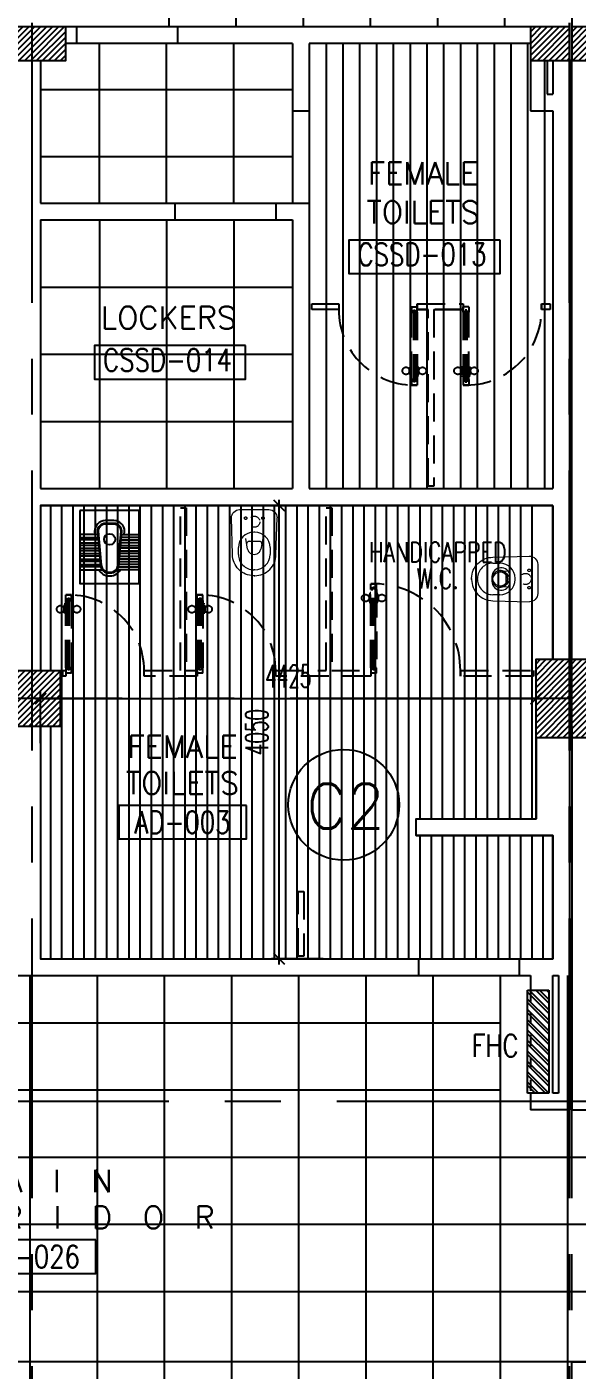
# Model space of a CAD drawing. Extents: x 417866.9 to 417960.2, y 43448 to 43538.2.
# Drawn here: x 417910.67 to 417915.58, y 43482.47 to 43494.47 of the extents above; entities that cross this region are included whole.
import ezdxf
from ezdxf.enums import TextEntityAlignment as Align

# ---------------------------------------------------------------- set-up
doc = ezdxf.new("R2010")
doc.units = 0
doc.header["$MEASUREMENT"] = 0
doc.header["$PDMODE"] = 3
doc.header["$PDSIZE"] = 0.1
for name, pattern in [('CENTERX2', [4, 2.5, -0.5, 0.5, -0.5]), ('HIDDEN', [0.375, 0.25, -0.125]), ('HIDDEN2', [0.1875, 0.125, -0.0625])]:
    doc.linetypes.add(name, pattern=pattern)
doc.layers.get('0').update_dxf_attribs({"linetype": 'CONTINUOUS'})
doc.layers.get('DEFPOINTS').update_dxf_attribs({"linetype": 'CONTINUOUS'})
for name, color, linetype in [('AXES', 11, 'CENTERX2'), ('CEILING', 4, 'CONTINUOUS'), ('ceiling-marker', 6, 'CONTINUOUS'), ('COL', 2, 'CONTINUOUS'), ('DIM', 4, 'CONTINUOUS'), ('DOOR', 4, 'CONTINUOUS'), ('EJ', 8, 'CONTINUOUS'), ('FHC', 2, 'CONTINUOUS'), ('FIX', 3, 'CONTINUOUS'), ('HAT', 8, 'CONTINUOUS'), ('PART', 9, 'CONTINUOUS'), ('RM-BOX', 11, 'CONTINUOUS'), ('RM-NAME', 11, 'CONTINUOUS'), ('RM-NO', 11, 'CONTINUOUS'), ('TXT', 2, 'CONTINUOUS'), ('WALL', 2, 'CONTINUOUS')]:
    doc.layers.add(name, color=color, linetype=linetype)
doc.layers.get('EJ').off()
doc.styles.add('ROMANS', font='ROMANS.shx', dxfattribs={"width": 0.6})
doc.dimstyles.new('STANDARD in', dxfattribs={"dimtxt": 0.2, "dimasz": 0.1, "dimexe": 0.07, "dimexo": 0.05, "dimgap": 0.1, "dimtad": 1, "dimdec": 0, "dimlfac": 1000, "dimzin": 0, "dimdsep": 46, "dimtxsty": 'ROMANS', "dimblk": 'ARCHTICK', "dimcen": 0.05, "dimdle": 0.05, "dimclrd": 4, "dimclre": 4, "dimclrt": 2, "dimadec": 0, "dimazin": 0, "dimtfac": 1, "dimtdec": 0, "dimtmove": 2, "dimatfit": 3, "dimldrblk": 'ARCHTICK', "dimfxl": 0, "dimtolj": 1, "dimtzin": 0, "dimarcsym": 0})

# ---------------------------------------------------------------- blocks, each defined once
blk = doc.blocks.new('*X76')
at = {"color": 0}
for p, q in [((215909, 32308), (216361, 32761)), ((215909, 32361), (216308, 32761)), ((215909, 32414), (216255, 32761)), ((215909, 32467), (216202, 32761)), ((215909, 32520), (216149, 32761)), ((215909, 32573), (216096, 32761)), ((215909, 32626), (216043, 32761)), ((215909, 32680), (215990, 32761)), ((215909, 32733), (215937, 32761)), ((215914, 32261), (216409, 32755)), ((215967, 32261), (216409, 32702)), ((216020, 32261), (216409, 32649)), ((216073, 32261), (216409, 32596)), ((216126, 32261), (216409, 32543)), ((216179, 32261), (216409, 32490)), ((216233, 32261), (216409, 32437)), ((216286, 32261), (216409, 32384)), ((216339, 32261), (216409, 32331)), ((216392, 32261), (216409, 32278))]:
    blk.add_line(p, q, dxfattribs=at)
blk = doc.blocks.new('RM1')
at = {"layer": 'RM-BOX'}
blk.add_lwpolyline([(570, -200), (-570, -200), (-570, -500), (570, -500)], close=True, dxfattribs=at)
at = {"layer": 'RM-NAME', "style": 'ROMANS'}
for tag, p in [('ROOMNAME1', (0, 324)), ('ROOMNAME2', (0, 0))]:
    blk.add_attdef(tag, text='', height=200, dxfattribs=at).set_placement(p, align=Align.MIDDLE)
at = {"layer": 'RM-NO', "style": 'ROMANS', "width": 0.8}
blk.add_attdef('ROOMNO', text='', height=200, dxfattribs=at).set_placement((0, -350), align=Align.MIDDLE)
blk = doc.blocks.new('C11')
at = {"layer": 'HAT'}
h = blk.add_hatch(dxfattribs=at)
h.set_pattern_fill('ANSI31', color=256, scale=300, style=0)
h.set_pattern_definition([(45, (-383765.23, -62181), (-26.5165043, 26.5165043), [])])
h.paths.add_polyline_path([(-20, 350), (-20, 700), (-320, 700), (-320, 350)])
h.paths.add_polyline_path([(-320, 0), (-20, 0), (-20, 350), (-320, 350)])
h = blk.add_hatch(dxfattribs=at)
h.set_pattern_fill('ANSI31', color=256, scale=300, style=0)
h.set_pattern_definition([(45, (-383445.23, -62181), (-26.5165043, 26.5165043), [])])
h.paths.add_polyline_path([(300, 350), (300, 700), (0, 700), (0, 350)])
h.paths.add_polyline_path([(0, 0), (300, 0), (300, 350), (0, 350)])
at = {"layer": 'COL'}
for points in [[(-20, 700), (-20, 0), (-320, 0), (-320, 700)], [(300, 700), (300, 0), (0, 0), (0, 700)]]:
    blk.add_lwpolyline(points, close=True, dxfattribs=at)
blk = doc.blocks.new('WC')
at = {"layer": 'FIX', "lineweight": 20}
for p, q in [((475, 141), (538, 141)), ((339, 5), (339, -5)), ((395, 76), (490, 60)), ((534, 24), (540, 0)), ((540, 0), (534, -24)), ((674, 5), (674, -5)), ((490, -60), (395, -76)), ((213, -204), (210, -204)), ((538, -141), (475, -141))]:
    blk.add_line(p, q, dxfattribs=at)
at = {"layer": 'FIX', "linetype": 'Continuous', "lineweight": 20}
blk.add_line((420, -47), (420, 45), dxfattribs=at)
at = {"layer": 'FIX', "lineweight": 20}
for points in [[(210, -204, -0.414214), (137, -131), (137, 0), (137, 131, -0.414214), (210, 204)], [(727, -5), (727, 5, 0.414214), (538, 194), (210, 204)], [(727, 5), (727, -5, -0.414214), (538, -194), (210, -204)]]:
    blk.add_lwpolyline(points, format="xyb", dxfattribs=at)
at = {"layer": 'FIX', "linetype": 'HIDDEN2', "lineweight": 20, "ltscale": 0.3}
blk.add_circle((245, 0), 49.8, dxfattribs=at)
at = {"layer": 'FIX', "linetype": 'HIDDEN', "lineweight": 20, "ltscale": 0.05}
for centre in [(213, 78), (213, -77)]:
    blk.add_circle(centre, 11.6, dxfattribs=at)
at = {"layer": 'FIX', "lineweight": 20}
for centre, radius, start, end in [((475, 5), 136, 90, 180), ((538, 5), 136, 360, 90), ((464, -18), 82, 51.0758, 71.504), ((473, -7), 68.2, 27.1532, 51.0758), ((475, -5), 136, 180, 270), ((464, 18), 82, 288.496, 308.9242), ((473, 7), 68.2, 308.9242, 332.8468), ((538, -5), 136, 270, 0)]:
    blk.add_arc(centre, radius, start, end, dxfattribs=at)
at = {"layer": 'FIX', "linetype": 'Continuous', "lineweight": 20}
for centre, start, end in [((443, 46), 88.3879, 182.3338), ((442, -46), 177.6662, 271.6121)]:
    blk.add_arc(centre, 22.3, start, end, dxfattribs=at)
blk = doc.blocks.new('AWC')
at = {"layer": 'FIX'}
for p, q in [((-726, 265), (-726, 66)), ((-700, 265), (-726, 265)), ((-700, 79), (-700, 265)), ((-678, 265), (-678, 82)), ((-652, 265), (-678, 265)), ((-652, 84), (-652, 265)), ((-630, 265), (-630, 86)), ((-604, 265), (-630, 265)), ((-604, 89), (-604, 265)), ((-582, 265), (-582, 91)), ((-556, 265), (-582, 265)), ((-556, 93), (-556, 265)), ((-534, 265), (-534, 95)), ((-508, 265), (-534, 265)), ((-508, 98), (-508, 265)), ((-486, 265), (-486, 100)), ((-460, 265), (-486, 265)), ((-460, 102), (-460, 265)), ((-438, 265), (-438, 104)), ((-412, 265), (-438, 265)), ((-412, 106), (-412, 265)), ((-384, 134), (-412, 131)), ((-825, 0), (-825, 0)), ((-780, 7), (-780, -7)), ((-755, 7), (-755, -7)), ((-748, 7), (-748, -7)), ((-382, 109), (-687, 81)), ((-312, -39), (-312, 39)), ((-287, -39), (-287, 39)), ((-726, -265), (-726, -66)), ((-700, -79), (-700, -265)), ((-687, -81), (-382, -109)), ((-678, -265), (-678, -82)), ((-652, -84), (-652, -265)), ((-630, -265), (-630, -86)), ((-604, -89), (-604, -265)), ((-582, -265), (-582, -91)), ((-556, -93), (-556, -265)), ((-534, -265), (-534, -95)), ((-508, -98), (-508, -265)), ((-486, -265), (-486, -100)), ((-460, -102), (-460, -265)), ((-438, -265), (-438, -104)), ((-412, -106), (-412, -265)), ((-412, -131), (-384, -134)), ((-700, -265), (-726, -265)), ((-652, -265), (-678, -265)), ((-604, -265), (-630, -265)), ((-556, -265), (-582, -265)), ((-508, -265), (-534, -265)), ((-460, -265), (-486, -265)), ((-412, -265), (-438, -265))]:
    blk.add_line(p, q, dxfattribs=at)
at = {"layer": 'FIX', "color": 32}
for p, q in [((-381, 102), (-686, 74)), ((-319, -39), (-319, 39)), ((-686, -74), (-381, -102))]:
    blk.add_line(p, q, dxfattribs=at)
at = {"layer": 'FIX'}
blk.add_lwpolyline([(-198, 265), (-848, 265), (-848, -265), (-198, -265)], close=True, dxfattribs=at)
at = {"layer": 'FIX', "color": 32}
blk.add_circle((-454, 0), 50, dxfattribs=at)
at = {"layer": 'FIX'}
for centre, radius, start, end in [((-382, 39), 95, 0, 90.1311), ((-680, 7), 100, 117.0426, 180), ((-680, 7), 75, 95.2114, 180), ((-382, 39), 70, 0, 90.1311), ((-680, -7), 100, 180, 242.9574), ((-680, -7), 75, 180, 264.7886), ((-382, -39), 95, 270, 0), ((-382, -39), 70, 270, 0)]:
    blk.add_arc(centre, radius, start, end, dxfattribs=at)
at = {"layer": 'FIX', "color": 32}
for centre, radius, start, end in [((-680, 7), 68, 95.2114, 180), ((-382, 39), 63, 0, 90.1311), ((-680, -7), 68, 180, 264.7886), ((-382, -39), 63, 270, 0)]:
    blk.add_arc(centre, radius, start, end, dxfattribs=at)
blk = doc.blocks.new('_ARCHTICK')
at = {"color": 0, "linetype": 'ByBlock', "const_width": 0.15}
blk.add_lwpolyline([(-0.5, -0.5), (0.5, 0.5)], dxfattribs=at)
blk = doc.blocks.new('*D221')
at = {"layer": 'DEFPOINTS', "color": 0}
for p in [(417915.217, 43488.474), (417910.792, 43488.025), (417915.217, 43487.762)]:
    blk.add_point(p, dxfattribs=at)
at = {"layer": 'DIM', "color": 4, "lineweight": -2}
for p, q in [((417910.792, 43488.075), (417910.792, 43488.544)), ((417915.217, 43487.812), (417915.217, 43488.544)), ((417910.742, 43488.474), (417915.267, 43488.474))]:
    blk.add_line(p, q, dxfattribs=at)
at = {"layer": 'DIM', "color": 4, "lineweight": -2, "xscale": 0.1, "yscale": 0.1, "zscale": 0.1, "rotation": 180}
blk.add_blockref('_ARCHTICK', (417910.792, 43488.474), dxfattribs=at)
at = {"layer": 'DIM', "color": 4, "lineweight": -2, "xscale": 0.1, "yscale": 0.1, "zscale": 0.1}
blk.add_blockref('_ARCHTICK', (417915.217, 43488.474), dxfattribs=at)
at = {"layer": 'DIM', "color": 2, "insert": (417913.004, 43488.674), "char_height": 0.2, "attachment_point": 5, "style": 'ROMANS'}
blk.add_mtext('\\A1;4425', dxfattribs=at)
blk = doc.blocks.new('*D222')
at = {"layer": 'DEFPOINTS', "color": 0}
for p in [(417912.923, 43490.199), (417913.079, 43490.199), (417913.365, 43486.149)]:
    blk.add_point(p, dxfattribs=at)
at = {"layer": 'DIM', "color": 4, "lineweight": -2}
for p, q in [((417913.029, 43490.199), (417912.853, 43490.199)), ((417912.923, 43486.099), (417912.923, 43490.249)), ((417913.315, 43486.149), (417912.853, 43486.149))]:
    blk.add_line(p, q, dxfattribs=at)
at = {"layer": 'DIM', "color": 4, "lineweight": -2, "xscale": 0.1, "yscale": 0.1, "zscale": 0.1}
for p, rotation in [((417912.923, 43490.199), 90), ((417912.923, 43486.149), 270)]:
    blk.add_blockref('_ARCHTICK', p, dxfattribs=dict(at, rotation=rotation))
at = {"layer": 'DIM', "color": 2, "insert": (417912.723, 43488.174), "char_height": 0.2, "attachment_point": 5, "rotation": 90, "style": 'ROMANS'}
blk.add_mtext('\\A1;4050', dxfattribs=at)

msp = doc.modelspace()

# ---------------------------------------------------------------- hatches: boundary and pattern name
at = {"layer": 'FHC', "linetype": 'ByBlock', "ltscale": 0.3}
h = msp.add_hatch(dxfattribs=at)
h.set_pattern_fill('ANSI32', color=11, scale=175, angle=90, style=0)
h.set_pattern_definition([(135, (417946.38262, 43252.75314), (-0.046403882, -0.046403882), []), (135, (417946.38262, 43252.78408), (-0.046403882, -0.046403882), [])])
h.paths.add_polyline_path([(417915.3316, 43485.8693), (417915.1416, 43485.8693), (417915.1416, 43484.9493), (417915.3316, 43484.9493)])
h.paths.add_polyline_path([(417915.7527, 43484.7367), (417915.3319, 43484.7367), (417915.3319, 43484.9992), (417915.7527, 43484.9992)], flags=9)
at = {"layer": 'HAT'}
h = msp.add_hatch(dxfattribs=at)
h.set_pattern_fill('ANSI31', color=256, scale=0.3, style=0)
h.set_pattern_definition([(45, (417552.171385, 43455.643322), (-0.0265165043, 0.0265165043), [])])
h.paths.add_polyline_path([(417910.7166, 43494.1743), (417910.7166, 43494.4743), (417910.4166, 43494.4743), (417910.4166, 43494.1743)])
h.paths.add_polyline_path([(417911.0166, 43494.1743), (417911.0166, 43494.4743), (417910.7166, 43494.4743), (417910.7166, 43494.1743)])
h = msp.add_hatch(dxfattribs=at)
h.set_pattern_fill('ANSI31', color=256, scale=0.3, style=0)
h.set_pattern_definition([(45, (417531.771385, 43455.643322), (-0.0265165043, 0.0265165043), [])])
h.paths.add_polyline_path([(417915.1666, 43494.1743), (417915.5166, 43494.1743), (417915.5166, 43494.4743), (417915.1666, 43494.4743)])
h = msp.add_hatch(dxfattribs=at)
h.set_pattern_fill('ANSI31', color=256, scale=0.3, style=0)
h.set_pattern_definition([(45, (417532.141385, 43455.643322), (-0.0265165043, 0.0265165043), [])])
h.paths.add_polyline_path([(417915.5366, 43494.1743), (417915.8866, 43494.1743), (417915.8866, 43494.4743), (417915.5366, 43494.4743)])

# ---------------------------------------------------------------- linework, layer by layer
at = {"layer": 'AXES'}
for p, q in [((417910.7166, 43460.01), (417910.7166, 43537.5491)), ((417915.5166, 43460.01), (417915.5166, 43537.1991)), ((417915.5366, 43460.01), (417915.5366, 43537.1991)), ((417959.1694, 43494.4743), (417889.6966, 43494.4743)), ((417959.5194, 43488.4743), (417889.6966, 43488.4743)), ((417947.9366, 43484.8743), (417873.4766, 43484.8743))]:
    msp.add_line(p, q, dxfattribs=at)
at = {"layer": 'CEILING'}
for p, q in [((417912.5366, 43508.8193), (417912.5366, 43494.4743)), ((417913.1366, 43508.8193), (417913.1366, 43494.4743)), ((417913.7366, 43508.8193), (417913.7366, 43494.4743)), ((417914.3366, 43508.8193), (417914.3366, 43494.4743)), ((417914.9366, 43508.8193), (417914.9366, 43494.4743)), ((417915.5366, 43508.8193), (417915.5366, 43494.4743)), ((417911.9366, 43497.9443), (417911.9366, 43494.4743)), ((417911.3166, 43492.8993), (417911.3166, 43494.3243)), ((417911.9166, 43492.8993), (417911.9166, 43494.3243)), ((417912.5166, 43492.8993), (417912.5166, 43494.3243)), ((417913.3416, 43494.3243), (417913.3416, 43490.3493)), ((417913.4916, 43494.3243), (417913.4916, 43490.3493)), ((417913.6416, 43494.3243), (417913.6416, 43490.3493)), ((417913.7916, 43494.3243), (417913.7916, 43490.3493)), ((417913.9416, 43494.3243), (417913.9416, 43490.3493)), ((417914.0916, 43494.3243), (417914.0916, 43490.3493)), ((417914.2416, 43494.3243), (417914.2416, 43490.3493)), ((417914.3916, 43494.3243), (417914.3916, 43490.3493)), ((417914.5416, 43494.3243), (417914.5416, 43490.3493)), ((417914.6916, 43494.3243), (417914.6916, 43490.3493)), ((417914.8416, 43494.3243), (417914.8416, 43490.3493)), ((417914.8416, 43494.3243), (417914.8416, 43490.3493)), ((417914.9916, 43494.3243), (417914.9916, 43490.3493)), ((417915.1416, 43494.3243), (417915.1416, 43490.3493)), ((417915.2916, 43494.1743), (417915.2916, 43490.3493)), ((417913.0416, 43493.9118), (417910.7916, 43493.9118)), ((417913.0416, 43493.3118), (417910.7916, 43493.3118)), ((417911.3166, 43492.7493), (417911.3166, 43490.3493)), ((417911.9166, 43492.7493), (417911.9166, 43490.3493)), ((417912.5166, 43492.7493), (417912.5166, 43490.3493)), ((417910.7916, 43492.1493), (417913.0416, 43492.1493)), ((417910.7916, 43491.5493), (417913.0416, 43491.5493)), ((417910.7916, 43490.9493), (417913.0416, 43490.9493)), ((417910.8791, 43490.1993), (417910.8791, 43488.7243)), ((417910.9791, 43490.1993), (417910.9791, 43486.1493)), ((417911.0791, 43490.1993), (417911.0791, 43486.1493)), ((417911.1791, 43490.1993), (417911.1791, 43486.1493)), ((417911.2791, 43490.1993), (417911.2791, 43486.1493)), ((417911.3791, 43490.1993), (417911.3791, 43486.1493)), ((417911.4791, 43490.1993), (417911.4791, 43486.1493)), ((417911.5791, 43490.1993), (417911.5791, 43486.1493)), ((417911.6791, 43490.1993), (417911.6791, 43486.1493)), ((417911.7791, 43490.1993), (417911.7791, 43486.1493)), ((417911.8791, 43490.1993), (417911.8791, 43486.1493)), ((417911.9791, 43490.1993), (417911.9791, 43486.1493)), ((417912.0791, 43490.1993), (417912.0791, 43486.1493)), ((417912.1791, 43490.1993), (417912.1791, 43486.1493)), ((417912.2791, 43490.1993), (417912.2791, 43486.1493)), ((417912.3791, 43490.1993), (417912.3791, 43486.1493)), ((417912.4791, 43490.1993), (417912.4791, 43486.1493)), ((417912.5791, 43490.1993), (417912.5791, 43486.1493)), ((417912.6791, 43490.1993), (417912.6791, 43486.1493)), ((417912.7791, 43490.1993), (417912.7791, 43486.1493)), ((417912.8791, 43490.1993), (417912.8791, 43486.1493)), ((417912.9791, 43490.1993), (417912.9791, 43486.1493)), ((417913.0791, 43490.1993), (417913.0791, 43486.1493)), ((417913.1791, 43490.1993), (417913.1791, 43486.1493)), ((417913.2791, 43490.1993), (417913.2791, 43486.1493)), ((417913.3791, 43490.1993), (417913.3791, 43486.1493)), ((417913.4791, 43490.1993), (417913.4791, 43486.1493)), ((417913.5791, 43490.1993), (417913.5791, 43486.1493)), ((417913.6791, 43490.1993), (417913.6791, 43486.1493)), ((417913.7791, 43490.1993), (417913.7791, 43486.1493)), ((417913.8791, 43490.1993), (417913.8791, 43486.1493)), ((417913.9791, 43490.1993), (417913.9791, 43486.1493)), ((417914.0791, 43490.1993), (417914.0791, 43486.1493)), ((417914.1791, 43490.1993), (417914.1791, 43487.3993)), ((417914.2791, 43490.1993), (417914.2791, 43487.3993)), ((417914.3791, 43490.1993), (417914.3791, 43487.3993)), ((417914.4791, 43490.1993), (417914.4791, 43487.3993)), ((417914.5791, 43490.1993), (417914.5791, 43487.3993)), ((417914.6791, 43490.1993), (417914.6791, 43487.3993)), ((417914.7791, 43490.1993), (417914.7791, 43487.3993)), ((417914.8791, 43490.1993), (417914.8791, 43487.3993)), ((417914.9791, 43490.1993), (417914.9791, 43487.3993)), ((417915.0791, 43490.1993), (417915.0791, 43487.3993)), ((417915.1791, 43490.1993), (417915.1791, 43487.3993)), ((417910.8791, 43488.2243), (417910.8791, 43486.1493)), ((417910.8791, 43488.2243), (417910.8791, 43486.1493)), ((417914.1791, 43487.2493), (417914.1791, 43486.1493)), ((417914.2791, 43487.2493), (417914.2791, 43486.1493)), ((417914.3791, 43487.2493), (417914.3791, 43486.1493)), ((417914.4791, 43487.2493), (417914.4791, 43486.1493)), ((417914.5791, 43487.2493), (417914.5791, 43486.1493)), ((417914.6791, 43487.2493), (417914.6791, 43486.1493)), ((417914.7791, 43487.2493), (417914.7791, 43486.1493)), ((417914.8791, 43487.2493), (417914.8791, 43486.1493)), ((417914.9791, 43487.2493), (417914.9791, 43486.1493)), ((417915.0791, 43487.2493), (417915.0791, 43486.1493)), ((417915.1791, 43487.2493), (417915.1791, 43486.1493)), ((417915.2791, 43487.2493), (417915.2791, 43486.1493)), ((417910.6966, 43485.9993), (417910.6966, 43481.5993)), ((417911.2966, 43485.9993), (417911.2966, 43481.5993)), ((417911.8966, 43485.9993), (417911.8966, 43481.6243)), ((417912.4966, 43485.9993), (417912.4966, 43481.6243)), ((417913.0966, 43485.9993), (417913.0966, 43481.6243)), ((417913.6966, 43485.9993), (417913.6966, 43481.6243)), ((417914.2966, 43485.9993), (417914.2966, 43481.5993)), ((417914.8966, 43485.9993), (417914.8966, 43481.5993)), ((417915.4966, 43485.9993), (417915.4966, 43481.6243)), ((417914.8966, 43485.5745), (417905.8966, 43485.5745)), ((417914.8966, 43484.9745), (417905.8966, 43484.9745)), ((417929.8616, 43484.3745), (417902.697, 43484.3745)), ((417929.8616, 43483.7745), (417902.697, 43483.7745)), ((417929.8616, 43483.1745), (417902.697, 43483.1745)), ((417929.8616, 43482.5493), (417905.7466, 43482.5493))]:
    msp.add_line(p, q, dxfattribs=at)
msp.add_lwpolyline([(417915.3666, 43490.1993), (417910.7916, 43490.1993), (417910.7916, 43488.7243), (417910.9666, 43488.7243), (417910.9666, 43488.2243), (417910.7916, 43488.2243), (417910.7916, 43486.1493), (417915.3666, 43486.1493), (417915.3666, 43487.2493), (417914.1466, 43487.2493), (417914.1466, 43487.3993), (417915.2166, 43487.3993), (417915.2166, 43488.8243), (417915.3666, 43488.8243)], close=True, dxfattribs=at)
at = {"layer": 'ceiling-marker', "color": 2}
msp.add_circle((417913.4992, 43487.5247), 0.4949, dxfattribs=at)
at = {"layer": 'COL'}
for points in [[(417911.0166, 43494.4743), (417910.4166, 43494.4743), (417910.4166, 43494.1743), (417911.0166, 43494.1743)], [(417915.1666, 43494.4743), (417915.1666, 43494.1743), (417915.5166, 43494.1743), (417915.5166, 43494.4743)], [(417915.5366, 43494.4743), (417915.5366, 43494.1743), (417915.8866, 43494.1743), (417915.8866, 43494.4743)], [(417910.9666, 43488.7243), (417910.9666, 43488.2243), (417910.4666, 43488.2243), (417910.4666, 43488.7243)]]:
    msp.add_lwpolyline(points, close=True, dxfattribs=at)
at = {"layer": 'DOOR', "color": 0}
msp.add_line((417915.5366, 43494.1743), (417915.5166, 43494.1743), dxfattribs=at)
at = {"layer": 'FHC', "linetype": 'ByBlock', "ltscale": 0.3}
for p, q in [((417915.1416, 43484.9493), (417915.1416, 43485.8693)), ((417915.1416, 43485.8693), (417915.3316, 43485.8693)), ((417915.3316, 43485.8693), (417915.3316, 43484.9493)), ((417915.3316, 43484.9493), (417915.1416, 43484.9493))]:
    msp.add_line(p, q, dxfattribs=at)
at = {"layer": 'FHC', "color": 250, "linetype": 'HIDDEN', "ltscale": 0.25}
msp.add_line((417915.1666, 43485.8683), (417915.1666, 43484.9505), dxfattribs=at)
at = {"layer": 'PART', "color": 11, "linetype": 'HIDDEN'}
for p, q in [((417913.4541, 43491.9993), (417913.4541, 43491.9493)), ((417914.1041, 43491.9743), (417914.1041, 43491.9243)), ((417914.1041, 43491.9743), (417914.1541, 43491.9743)), ((417914.1541, 43491.9993), (417914.5666, 43491.9993)), ((417914.1541, 43491.9993), (417914.1541, 43491.9493)), ((417914.1541, 43491.9243), (417914.1541, 43491.9743)), ((417914.5666, 43491.9993), (417914.5666, 43491.9493)), ((417914.5666, 43491.9243), (417914.5666, 43491.9743)), ((417914.6166, 43491.9743), (417914.5666, 43491.9743)), ((417914.6166, 43491.9743), (417914.6166, 43491.9243)), ((417915.2666, 43491.9993), (417915.2666, 43491.9493)), ((417914.1041, 43491.3243), (417914.1041, 43491.9243)), ((417914.1041, 43491.9243), (417914.1211, 43491.9243)), ((417914.1211, 43491.9243), (417914.1211, 43491.9443)), ((417914.1211, 43491.9443), (417914.1371, 43491.9443)), ((417914.1211, 43491.9243), (417914.1211, 43491.3243)), ((417914.1371, 43491.9443), (417914.1371, 43491.9243)), ((417914.1371, 43491.9243), (417914.1371, 43491.3243)), ((417914.1371, 43491.9243), (417914.1541, 43491.9243)), ((417914.1541, 43491.9493), (417914.2541, 43491.9493)), ((417914.1541, 43491.9243), (417914.1541, 43491.3243)), ((417914.3041, 43491.9493), (417914.5666, 43491.9493)), ((417914.5666, 43491.9243), (417914.5666, 43491.3243)), ((417914.5836, 43491.9243), (417914.5666, 43491.9243)), ((417914.5836, 43491.9443), (417914.5836, 43491.9243)), ((417914.5996, 43491.9443), (417914.5836, 43491.9443)), ((417914.5836, 43491.9243), (417914.5836, 43491.3243)), ((417914.5996, 43491.9243), (417914.5996, 43491.9443)), ((417914.5996, 43491.9243), (417914.5996, 43491.3243)), ((417914.6166, 43491.9243), (417914.5996, 43491.9243)), ((417914.6166, 43491.3243), (417914.6166, 43491.9243)), ((417914.0969, 43491.4341), (417914.0879, 43491.4341)), ((417914.0879, 43491.3693), (417914.0879, 43491.4341)), ((417914.0969, 43491.3693), (417914.0879, 43491.3693)), ((417914.0969, 43491.3693), (417914.0969, 43491.4341)), ((417914.1613, 43491.4341), (417914.1703, 43491.4341)), ((417914.1613, 43491.3693), (417914.1613, 43491.4341)), ((417914.1613, 43491.3693), (417914.1703, 43491.3693)), ((417914.1703, 43491.3693), (417914.1703, 43491.4341)), ((417914.5594, 43491.4341), (417914.5504, 43491.4341)), ((417914.5504, 43491.3693), (417914.5504, 43491.4341)), ((417914.5594, 43491.3693), (417914.5504, 43491.3693)), ((417914.5594, 43491.3693), (417914.5594, 43491.4341)), ((417914.6238, 43491.4341), (417914.6328, 43491.4341)), ((417914.6238, 43491.3693), (417914.6238, 43491.4341)), ((417914.6238, 43491.3693), (417914.6328, 43491.3693)), ((417914.6328, 43491.3693), (417914.6328, 43491.4341)), ((417914.1041, 43491.3567), (417914.0969, 43491.3567)), ((417914.0969, 43491.3467), (417914.0969, 43491.3567)), ((417914.1041, 43491.3467), (417914.0969, 43491.3467)), ((417914.1211, 43491.3243), (417914.1041, 43491.3243)), ((417914.1041, 43491.3243), (417914.1041, 43491.2743)), ((417914.1541, 43491.2743), (417914.1041, 43491.2743)), ((417914.1041, 43491.2743), (417914.1541, 43491.2743)), ((417914.1211, 43491.3243), (417914.1211, 43491.3043)), ((417914.1371, 43491.3043), (417914.1211, 43491.3043)), ((417914.1541, 43491.3243), (417914.1371, 43491.3243)), ((417914.1371, 43491.3243), (417914.1371, 43491.3043)), ((417914.1541, 43491.3567), (417914.1613, 43491.3567)), ((417914.1541, 43491.3467), (417914.1613, 43491.3467)), ((417914.1541, 43491.3243), (417914.1541, 43491.2743)), ((417914.1613, 43491.3467), (417914.1613, 43491.3567)), ((417914.5666, 43491.3567), (417914.5594, 43491.3567)), ((417914.5594, 43491.3467), (417914.5594, 43491.3567)), ((417914.5666, 43491.3467), (417914.5594, 43491.3467)), ((417914.5666, 43491.3243), (417914.5836, 43491.3243)), ((417914.5666, 43491.3243), (417914.5666, 43491.2743)), ((417914.5666, 43491.2743), (417914.6166, 43491.2743)), ((417914.6166, 43491.2743), (417914.5666, 43491.2743)), ((417914.5836, 43491.3243), (417914.5836, 43491.3043)), ((417914.5836, 43491.3043), (417914.5996, 43491.3043)), ((417914.5996, 43491.3243), (417914.6166, 43491.3243)), ((417914.5996, 43491.3243), (417914.5996, 43491.3043)), ((417914.6166, 43491.3567), (417914.6238, 43491.3567)), ((417914.6166, 43491.3467), (417914.6238, 43491.3467)), ((417914.6166, 43491.3243), (417914.6166, 43491.2743)), ((417914.6238, 43491.3467), (417914.6238, 43491.3567)), ((417913.7416, 43489.4993), (417913.7916, 43489.4993)), ((417913.7916, 43489.4993), (417913.7416, 43489.4993)), ((417913.7416, 43489.4493), (417913.7416, 43489.4993)), ((417913.7416, 43488.7493), (417913.7416, 43489.4493)), ((417913.7416, 43489.4493), (417913.7586, 43489.4493)), ((417913.7586, 43489.4693), (417913.7746, 43489.4693)), ((417913.7586, 43489.4493), (417913.7586, 43489.4693)), ((417913.7586, 43488.7493), (417913.7586, 43489.4493)), ((417913.7746, 43489.4493), (417913.7746, 43489.4693)), ((417913.7746, 43488.7493), (417913.7746, 43489.4493)), ((417913.7746, 43489.4493), (417913.7916, 43489.4493)), ((417913.7916, 43489.4493), (417913.7916, 43489.4993)), ((417913.7916, 43489.4493), (417913.7916, 43488.7493)), ((417911.0094, 43489.327), (417911.0094, 43489.317)), ((417911.0166, 43489.327), (417911.0094, 43489.327)), ((417911.0166, 43489.3993), (417911.0666, 43489.3993)), ((417911.0666, 43489.3993), (417911.0166, 43489.3993)), ((417911.0166, 43489.3493), (417911.0166, 43489.3993)), ((417911.0166, 43488.7493), (417911.0166, 43489.3493)), ((417911.0166, 43489.3493), (417911.0336, 43489.3493)), ((417911.0336, 43489.3693), (417911.0496, 43489.3693)), ((417911.0336, 43489.3493), (417911.0336, 43489.3693)), ((417911.0336, 43488.7493), (417911.0336, 43489.3493)), ((417911.0496, 43489.3493), (417911.0496, 43489.3693)), ((417911.0496, 43488.7493), (417911.0496, 43489.3493)), ((417911.0496, 43489.3493), (417911.0666, 43489.3493)), ((417911.0666, 43489.3493), (417911.0666, 43489.3993)), ((417911.0666, 43489.3493), (417911.0666, 43488.7493)), ((417911.0666, 43489.327), (417911.0738, 43489.327)), ((417911.0738, 43489.327), (417911.0738, 43489.317)), ((417912.1844, 43489.327), (417912.1844, 43489.317)), ((417912.1916, 43489.327), (417912.1844, 43489.327)), ((417912.1916, 43489.3993), (417912.2416, 43489.3993)), ((417912.2416, 43489.3993), (417912.1916, 43489.3993)), ((417912.1916, 43489.3493), (417912.1916, 43489.3993)), ((417912.1916, 43488.7493), (417912.1916, 43489.3493)), ((417912.1916, 43489.3493), (417912.2086, 43489.3493)), ((417912.2086, 43489.3693), (417912.2246, 43489.3693)), ((417912.2086, 43489.3493), (417912.2086, 43489.3693)), ((417912.2086, 43488.7493), (417912.2086, 43489.3493)), ((417912.2246, 43489.3493), (417912.2246, 43489.3693)), ((417912.2246, 43488.7493), (417912.2246, 43489.3493)), ((417912.2246, 43489.3493), (417912.2416, 43489.3493)), ((417912.2416, 43489.3493), (417912.2416, 43489.3993)), ((417912.2416, 43489.3493), (417912.2416, 43488.7493)), ((417912.2416, 43489.327), (417912.2488, 43489.327)), ((417912.2488, 43489.327), (417912.2488, 43489.317)), ((417913.7344, 43489.4044), (417913.7254, 43489.4044)), ((417913.7254, 43489.4044), (417913.7254, 43489.3396)), ((417913.7344, 43489.3396), (417913.7254, 43489.3396)), ((417913.7416, 43489.417), (417913.7344, 43489.417)), ((417913.7344, 43489.327), (417913.7344, 43489.417)), ((417913.7344, 43489.4044), (417913.7344, 43489.3396)), ((417913.7416, 43489.327), (417913.7344, 43489.327)), ((417913.7916, 43489.417), (417913.7988, 43489.417)), ((417913.7916, 43489.327), (417913.7988, 43489.327)), ((417913.7988, 43489.327), (417913.7988, 43489.417)), ((417913.7988, 43489.4044), (417913.8078, 43489.4044)), ((417913.7988, 43489.4044), (417913.7988, 43489.3396)), ((417913.7988, 43489.3396), (417913.8078, 43489.3396)), ((417913.8078, 43489.4044), (417913.8078, 43489.3396)), ((417911.0094, 43489.3044), (417911.0004, 43489.3044)), ((417911.0004, 43489.3044), (417911.0004, 43489.2396)), ((417911.0094, 43489.2396), (417911.0004, 43489.2396)), ((417911.0166, 43489.317), (417911.0094, 43489.317)), ((417911.0094, 43489.3044), (417911.0094, 43489.2396)), ((417911.0666, 43489.317), (417911.0738, 43489.317)), ((417911.0738, 43489.3044), (417911.0828, 43489.3044)), ((417911.0738, 43489.3044), (417911.0738, 43489.2396)), ((417911.0738, 43489.2396), (417911.0828, 43489.2396)), ((417911.0828, 43489.3044), (417911.0828, 43489.2396)), ((417912.1844, 43489.3044), (417912.1754, 43489.3044)), ((417912.1754, 43489.3044), (417912.1754, 43489.2396)), ((417912.1844, 43489.2396), (417912.1754, 43489.2396)), ((417912.1916, 43489.317), (417912.1844, 43489.317)), ((417912.1844, 43489.3044), (417912.1844, 43489.2396)), ((417912.2416, 43489.317), (417912.2488, 43489.317)), ((417912.2488, 43489.3044), (417912.2578, 43489.3044)), ((417912.2488, 43489.3044), (417912.2488, 43489.2396)), ((417912.2488, 43489.2396), (417912.2578, 43489.2396)), ((417912.2578, 43489.3044), (417912.2578, 43489.2396)), ((417911.0166, 43488.7493), (417911.0166, 43488.6993)), ((417911.0336, 43488.7493), (417911.0166, 43488.7493)), ((417911.0166, 43488.7243), (417911.0166, 43488.6743)), ((417911.0336, 43488.7293), (417911.0336, 43488.7493)), ((417911.0496, 43488.7293), (417911.0336, 43488.7293)), ((417911.0496, 43488.7493), (417911.0496, 43488.7293)), ((417911.0666, 43488.7493), (417911.0496, 43488.7493)), ((417911.0666, 43488.6993), (417911.0666, 43488.7493)), ((417912.1916, 43488.7493), (417912.1916, 43488.6993)), ((417912.2086, 43488.7493), (417912.1916, 43488.7493)), ((417912.2086, 43488.7293), (417912.2086, 43488.7493)), ((417912.2246, 43488.7293), (417912.2086, 43488.7293)), ((417912.2246, 43488.7493), (417912.2246, 43488.7293)), ((417912.2416, 43488.7493), (417912.2246, 43488.7493)), ((417912.2416, 43488.6993), (417912.2416, 43488.7493)), ((417913.7416, 43488.7493), (417913.7416, 43488.6993)), ((417913.7586, 43488.7493), (417913.7416, 43488.7493)), ((417913.7586, 43488.7293), (417913.7586, 43488.7493)), ((417913.7746, 43488.7293), (417913.7586, 43488.7293)), ((417913.7746, 43488.7493), (417913.7746, 43488.7293)), ((417913.7916, 43488.7493), (417913.7746, 43488.7493)), ((417913.7916, 43488.6993), (417913.7916, 43488.7493)), ((417914.5416, 43488.7244), (417914.5416, 43488.6744)), ((417911.0666, 43488.6993), (417911.0166, 43488.6993)), ((417912.2416, 43488.6993), (417912.1916, 43488.6993)), ((417913.7916, 43488.6993), (417913.7416, 43488.6993)), ((417913.0916, 43486.7493), (417913.1416, 43486.7493))]:
    msp.add_line(p, q, dxfattribs=at)
for points in [[(417913.2146, 43491.9993), (417913.4558, 43491.9993), (417913.4558, 43491.9493), (417913.2146, 43491.9493)], [(417914.1541, 43491.9993), (417914.5666, 43491.9993), (417914.5666, 43491.9493), (417914.3041, 43491.9493), (417914.3041, 43490.3723), (417914.2541, 43490.3723), (417914.2541, 43491.9493), (417914.1541, 43491.9493)], [(417915.2666, 43491.9993), (417915.3436, 43491.9993), (417915.3436, 43491.9493), (417915.2666, 43491.9493)], [(417912.0416, 43490.1763), (417912.0916, 43490.1763), (417912.0916, 43488.7243), (417912.1916, 43488.7243), (417912.1916, 43488.6743), (417911.7166, 43488.6743), (417911.7166, 43488.7243), (417912.0416, 43488.7243), (417912.0416, 43490.1763)], [(417913.3416, 43490.1763), (417913.3916, 43490.1763), (417913.3916, 43488.7243), (417913.7416, 43488.7243), (417913.7416, 43488.6743), (417912.8916, 43488.6743), (417912.8916, 43488.7243), (417913.3416, 43488.7243), (417913.3416, 43490.1763)], [(417910.9896, 43488.7243), (417911.0166, 43488.7243), (417911.0166, 43488.6743), (417910.9896, 43488.6743)], [(417914.5416, 43488.7243), (417915.1936, 43488.7243), (417915.1936, 43488.6743), (417914.5416, 43488.6743)], [(417913.0916, 43486.7493), (417913.1416, 43486.7493), (417913.1416, 43486.1723), (417913.0916, 43486.1723)]]:
    msp.add_lwpolyline(points, close=True, dxfattribs=at)
for centre in [(417914.0556, 43491.4017), (417914.2026, 43491.4017), (417914.5181, 43491.4017), (417914.6651, 43491.4017), (417913.6931, 43489.372), (417913.8401, 43489.372), (417910.9681, 43489.272), (417911.1151, 43489.272), (417912.1431, 43489.272), (417912.2901, 43489.272)]:
    msp.add_circle(centre, 0.0324, dxfattribs=at)
for centre, radius, start, end in [((417914.1291, 43491.9489), 0.675, 179.96077, 272.12255), ((417914.5916, 43491.9489), 0.675, 267.87745, 0.03923), ((417913.7666, 43488.7247), 0.775, 359.97019, 91.84857), ((417911.0416, 43488.7248), 0.675, 359.96077, 92.12255), ((417912.2166, 43488.7248), 0.675, 359.96077, 92.12255)]:
    msp.add_arc(centre, radius, start, end, dxfattribs=at)
at = {"layer": 'RM-BOX'}
for points in [[(417914.896, 43492.5698), (417913.5462, 43492.5698), (417913.5462, 43492.2698), (417914.896, 43492.2698)], [(417912.6226, 43491.6268), (417911.2728, 43491.6268), (417911.2728, 43491.3268), (417912.6226, 43491.3268)]]:
    msp.add_lwpolyline(points, close=True, dxfattribs=at)
at = {"layer": 'WALL'}
for p, q in [((417911.1166, 43494.4743), (417910.9666, 43494.4743)), ((417915.2666, 43494.4743), (417911.1166, 43494.4743)), ((417911.1166, 43494.3243), (417911.1166, 43494.4743)), ((417912.0166, 43494.3243), (417912.0166, 43494.4743)), ((417911.1166, 43494.3243), (417911.0166, 43494.3243)), ((417913.0416, 43494.3243), (417911.1166, 43494.3243)), ((417913.0416, 43494.3243), (417913.0416, 43492.8993)), ((417915.1666, 43494.3243), (417913.1916, 43494.3243)), ((417913.1916, 43494.3243), (417913.1916, 43492.8993)), ((417910.7916, 43494.1743), (417910.7916, 43492.8993)), ((417915.1666, 43494.1743), (417915.1666, 43493.7243)), ((417915.3166, 43494.1743), (417915.3166, 43493.8743)), ((417915.3666, 43494.1743), (417915.3666, 43493.8743)), ((417915.5166, 43494.1743), (417915.5166, 43488.7243)), ((417915.5366, 43488.7243), (417915.5366, 43494.1743)), ((417915.3166, 43493.8743), (417915.3666, 43493.8743)), ((417913.0416, 43493.7243), (417913.1916, 43493.7243)), ((417915.1666, 43493.7243), (417915.3666, 43493.7243)), ((417915.3666, 43493.7243), (417915.3666, 43490.3493)), ((417910.7916, 43492.8993), (417911.9916, 43492.8993)), ((417911.9916, 43492.8993), (417913.1916, 43492.8993)), ((417911.9916, 43492.8993), (417911.9916, 43492.7493)), ((417912.8916, 43492.8993), (417912.8916, 43492.7493)), ((417913.1916, 43492.8993), (417913.1916, 43490.3493)), ((417910.7916, 43492.7493), (417911.9916, 43492.7493)), ((417910.7916, 43492.7493), (417910.7916, 43490.3493)), ((417911.9916, 43492.7493), (417913.0416, 43492.7493)), ((417913.0416, 43492.7493), (417913.0416, 43490.3493)), ((417910.7916, 43490.3493), (417913.0416, 43490.3493)), ((417913.1916, 43490.3493), (417915.3666, 43490.3493)), ((417910.7916, 43490.1993), (417915.3666, 43490.1993)), ((417910.7916, 43490.1993), (417910.7916, 43488.7243)), ((417915.3666, 43490.1993), (417915.3666, 43488.8243)), ((417910.7916, 43488.2243), (417910.7916, 43486.1493)), ((417915.2166, 43488.1243), (417915.2166, 43487.3993)), ((417915.5166, 43488.2243), (417915.5166, 43485.9993)), ((417915.5166, 43488.2243), (417915.5166, 43484.7993)), ((417915.5366, 43488.2243), (417915.5366, 43484.7993)), ((417914.1466, 43487.3993), (417915.2166, 43487.3993)), ((417914.1466, 43487.2493), (417914.1466, 43487.3993)), ((417914.1466, 43487.2493), (417915.3666, 43487.2493)), ((417915.3666, 43487.2493), (417915.3666, 43486.1493)), ((417910.7916, 43486.1493), (417914.1666, 43486.1493)), ((417914.1666, 43486.1493), (417914.1666, 43485.9993)), ((417915.0666, 43486.1493), (417915.3666, 43486.1493)), ((417915.0666, 43486.1493), (417915.0666, 43485.9993)), ((417906.2166, 43485.9993), (417914.1666, 43485.9993)), ((417914.1666, 43485.9993), (417915.1666, 43485.9993)), ((417915.1666, 43485.9993), (417915.1666, 43485.8693)), ((417915.3666, 43484.9493), (417915.3666, 43485.9993)), ((417915.3666, 43485.9993), (417915.4166, 43485.9993)), ((417915.4166, 43485.9993), (417915.4166, 43484.9493)), ((417915.1666, 43484.9493), (417915.1666, 43484.7993)), ((417915.4166, 43484.9493), (417915.3666, 43484.9493)), ((417915.5166, 43484.7993), (417915.1666, 43484.7993)), ((417915.5366, 43484.7993), (417917.9116, 43484.7993)), ((417915.5366, 43481.5243), (417915.5366, 43482.5493)), ((417915.5366, 43482.5493), (417923.8616, 43482.5493))]:
    msp.add_line(p, q, dxfattribs=at)

# ---------------------------------------------------------------- block references
at = {"layer": 'EJ', "color": 2, "linetype": 'ByBlock', "xscale": 0.001000000047497451, "yscale": 0.0009999999892897904, "zscale": 0.001}
msp.add_blockref('C11', (417915.5366, 43488.1243), dxfattribs=at)
at = {"layer": 'HAT', "xscale": 0.001000000047497451, "yscale": 0.0009999999892897904, "zscale": 0.001}
msp.add_blockref('*X76', (417694.5581, 43455.9633), dxfattribs=at)
for p, values in [((417912.0596, 43487.7193), {'ROOMNO': 'AD-003', 'ROOMNAME2': 'TOILETS', 'ROOMNAME1': 'FEMALE'}), ((417910.7145, 43483.8389), {'ROOMNO': 'AD-026', 'ROOMNAME2': 'C  O  R  R  I  D  O  R', 'ROOMNAME1': 'M  A  I  N'})]:
    msp.add_blockref('RM1', p, dxfattribs=at).add_auto_attribs(values)
at = {"layer": 'WALL', "yscale": 0.0009999999892897904, "zscale": 0.001}
for name, p, xscale, rotation in [('WC', (417912.7001, 43490.2984), 0.0009999999892897904, 270), ('AWC', (417911.4081, 43490.3505), 0.0009999999892897904, 90), ('WC', (417915.3686, 43489.5423), 0.001000000047497451, 180)]:
    msp.add_blockref(name, p, dxfattribs=dict(at, xscale=xscale, rotation=rotation))

# ---------------------------------------------------------------- texts
at = {"layer": 'FHC', "style": 'ROMANS', "width": 0.8}
msp.add_text('FHC', height=0.2, dxfattribs=at).set_placement((417914.6424, 43485.2721))
at = {"layer": 'RM-NAME', "style": 'ROMANS'}
for s, p in [('FEMALE', (417914.2083, 43493.1656)), ('TOILETS', (417914.2083, 43492.8191)), ('LOCKERS', (417911.935, 43491.8761))]:
    msp.add_text(s, height=0.2, dxfattribs=at).set_placement(p, align=Align.MIDDLE)
at = {"layer": 'RM-NAME', "style": 'ROMANS', "width": 0.75}
for s, p in [('HANDICAPPED', (417914.3385, 43489.782)), ('W.C.', (417914.3385, 43489.5462))]:
    msp.add_text(s, height=0.18, dxfattribs=at).set_placement(p, align=Align.MIDDLE)
at = {"layer": 'RM-NO', "style": 'ROMANS', "width": 0.8}
for tag, p in [('CSSD-013', (417914.1988, 43492.442)), ('CSSD-014', (417911.9254, 43491.499))]:
    msp.add_attdef(tag, text='', height=0.2, dxfattribs=at).set_placement(p, align=Align.MIDDLE)
at = {"layer": 'TXT', "color": 6, "style": 'ROMANS'}
msp.add_text('C2', height=0.4, dxfattribs=at).set_placement((417913.1648, 43487.3123))

# ---------------------------------------------------------------- dimensions: what is measured, and where the dimension line sits
at = {"layer": 'DIM'}
dim = msp.add_linear_dim(base=(417912.9233, 43490.1993), p1=(417913.365, 43486.1493), p2=(417913.0791, 43490.1993), angle=90, dimstyle='STANDARD in', dxfattribs=at)
dim.commit()
dim.dimension.update_dxf_attribs({"geometry": '*D222', "text_midpoint": (417912.7233, 43488.1743)})
dim = msp.add_linear_dim(base=(417915.2166, 43488.4743), p1=(417910.7916, 43488.0246), p2=(417915.2166, 43487.7618), dimstyle='STANDARD in', dxfattribs=at)
dim.commit()
dim.dimension.update_dxf_attribs({"geometry": '*D221', "text_midpoint": (417913.0041, 43488.6743)})

doc.saveas('drawing.dxf')
